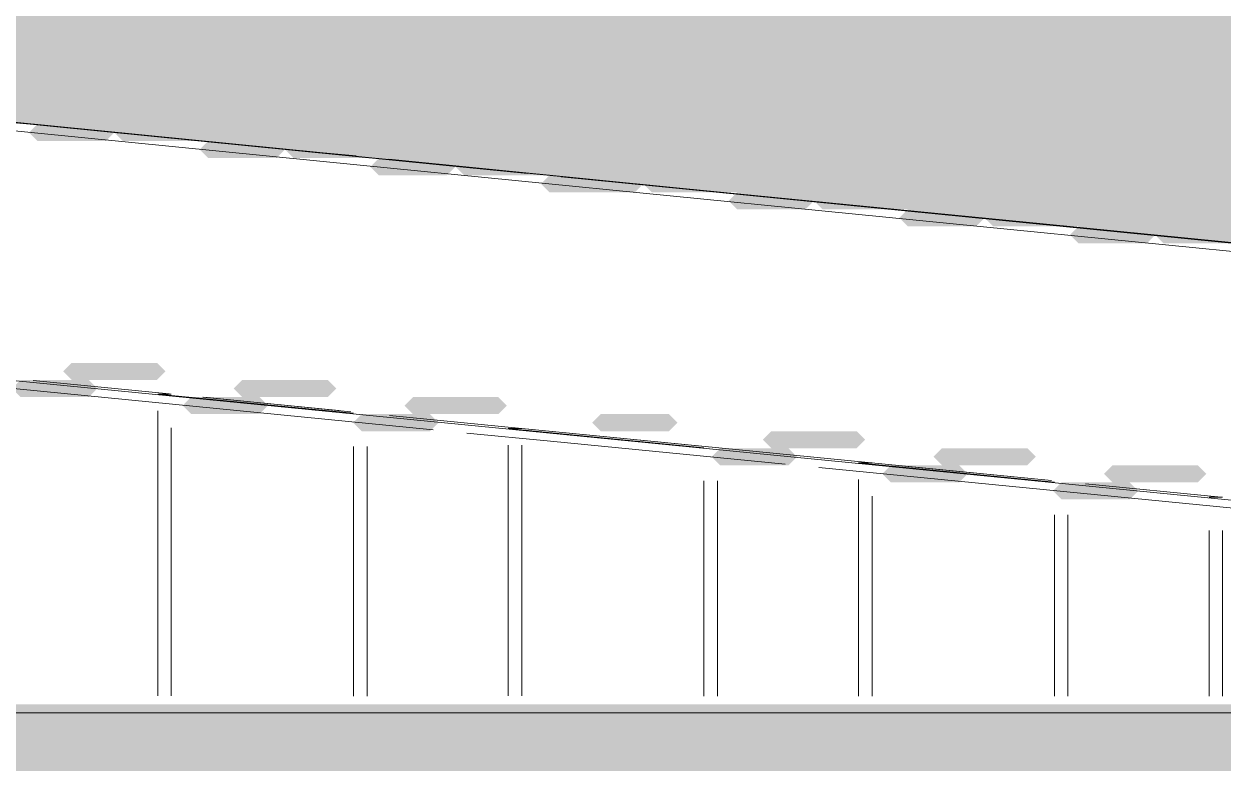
# Model space of a CAD drawing. Header units: millimetres. Extents: x 0 to 84100, y 0 to 59400.
# Drawn here: x 25632 to 26335, y 49362 to 49795 of the extents above; entities that cross this region are included whole.
import ezdxf

# ---------------------------------------------------------------- set-up
doc = ezdxf.new("R2010")
doc.units = ezdxf.units.MM
doc.layers.add('10_見えがかり', color=7, linetype='Continuous', lineweight=13)

msp = doc.modelspace()

# ---------------------------------------------------------------- hatches: boundary and pattern name
at = {"layer": '10_見えがかり', "true_color": 0xbdbdbd}
msp.add_hatch(color=8, dxfattribs=at).paths.add_polyline_path([(21044.92, 50331.57), (21049.92, 50326.57), (21069.92, 50326.57), (21079.92, 50316.57), (21429.92, 50316.57), (21434.92, 50311.57), (21434.92, 50291.57), (21439.92, 50286.57), (21819.92, 50286.57), (21824.92, 50281.57), (21824.92, 50271.57), (21814.92, 50261.57), (21814.92, 50251.57), (21819.92, 50246.57), (22199.92, 50246.57), (22204.92, 50241.57), (22204.92, 50211.57), (22209.92, 50206.57), (22589.92, 50206.57), (22594.92, 50201.57), (22594.92, 50181.57), (22609.92, 50166.57), (22979.92, 50166.57), (22984.92, 50161.57), (22974.92, 50151.57), (22974.92, 50141.57), (22979.92, 50136.57), (23009.92, 50136.57), (23019.92, 50126.57), (23359.92, 50126.57), (23364.92, 50121.57), (23364.92, 50101.57), (23369.92, 50096.57), (23749.92, 50096.57), (23754.92, 50091.57), (23754.92, 50061.57), (23759.92, 50056.57), (24129.92, 50056.57), (24134.92, 50051.57), (24134.92, 50021.57), (24139.92, 50016.57), (24519.92, 50016.57), (24524.92, 50011.57), (24524.92, 49991.57), (24529.92, 49986.57), (24539.92, 49986.57), (24549.92, 49976.57), (24909.92, 49976.57), (24914.92, 49971.57), (24914.92, 49951.57), (24919.92, 49946.57), (24949.92, 49946.57), (24959.92, 49936.57), (25289.92, 49936.57), (25294.92, 49931.57), (25294.92, 49911.57), (25299.92, 49906.57), (25679.92, 49906.57), (25684.92, 49901.57), (25684.92, 49871.57), (25689.92, 49866.57), (26069.92, 49866.57), (26074.92, 49861.57), (26074.92, 49831.57), (26079.92, 49826.57), (26449.92, 49826.57), (26454.92, 49821.57), (26454.92, 49801.57), (26459.92, 49796.57), (26469.92, 49796.57), (26479.92, 49786.57), (26839.92, 49786.57), (26844.92, 49781.57), (26844.92, 49761.57), (26849.92, 49756.57), (26879.92, 49756.57), (26889.92, 49746.57), (27229.92, 49746.57), (27234.92, 49741.57), (27224.92, 49731.57), (27224.92, 49721.57), (27229.92, 49716.57), (27609.92, 49716.57), (27614.92, 49711.57), (27614.92, 49681.57), (27619.92, 49676.57), (27719.92, 49676.57), (27724.92, 49671.57), (27724.92, 49651.57), (27714.92, 49641.57), (27714.92, 49531.57), (27709.92, 49526.57), (27699.92, 49536.57), (27609.92, 49536.57), (27599.92, 49546.57), (27509.92, 49546.57), (27499.92, 49556.57), (27409.92, 49556.57), (27399.92, 49566.57), (27309.92, 49566.57), (27299.92, 49576.57), (27209.92, 49576.57), (27199.92, 49586.57), (27109.92, 49586.57), (27099.92, 49596.57), (27009.92, 49596.57), (26999.92, 49606.57), (26899.92, 49606.57), (26889.92, 49616.57), (26799.92, 49616.57), (26789.92, 49626.57), (26699.92, 49626.57), (26689.92, 49636.57), (26599.92, 49636.57), (26589.92, 49646.57), (26499.92, 49646.57), (26489.92, 49656.57), (26399.92, 49656.57), (26389.92, 49666.57), (26299.92, 49666.57), (26289.92, 49676.57), (26199.92, 49676.57), (26189.92, 49686.57), (26099.92, 49686.57), (26089.92, 49696.57), (25999.92, 49696.57), (25989.92, 49706.57), (25889.92, 49706.57), (25879.92, 49716.57), (25789.92, 49716.57), (25779.92, 49726.57), (25689.92, 49726.57), (25679.92, 49736.57), (25589.92, 49736.57), (25579.92, 49746.57), (25489.92, 49746.57), (25479.92, 49756.57), (25389.92, 49756.57), (25379.92, 49766.57), (25289.92, 49766.57), (25279.92, 49776.57), (25189.92, 49776.57), (25179.92, 49786.57), (25089.92, 49786.57), (25079.92, 49796.57), (24979.92, 49796.57), (24969.92, 49806.57), (24879.92, 49806.57), (24869.92, 49816.57), (24779.92, 49816.57), (24769.92, 49826.57), (24679.92, 49826.57), (24669.92, 49836.57), (24579.92, 49836.57), (24569.92, 49846.57), (24479.92, 49846.57), (24469.92, 49856.57), (24379.92, 49856.57), (24369.92, 49866.57), (24279.92, 49866.57), (24269.92, 49876.57), (24179.92, 49876.57), (24169.92, 49886.57), (24079.92, 49886.57), (24069.92, 49896.57), (23969.92, 49896.57), (23959.92, 49906.57), (23869.92, 49906.57), (23859.92, 49916.57), (23769.92, 49916.57), (23759.92, 49926.57), (23669.92, 49926.57), (23659.92, 49936.57), (23569.92, 49936.57), (23559.92, 49946.57), (23469.92, 49946.57), (23459.92, 49956.57), (23369.92, 49956.57), (23359.92, 49966.57), (23269.92, 49966.57), (23259.92, 49976.57), (23169.92, 49976.57), (23159.92, 49986.57), (23059.92, 49986.57), (23049.92, 49996.57), (22959.92, 49996.57), (22949.92, 50006.57), (22859.92, 50006.57), (22849.92, 50016.57), (22759.92, 50016.57), (22749.92, 50026.57), (22659.92, 50026.57), (22649.92, 50036.57), (22559.92, 50036.57), (22549.92, 50046.57), (22459.92, 50046.57), (22449.92, 50056.57), (22359.92, 50056.57), (22349.92, 50066.57), (22259.92, 50066.57), (22249.92, 50076.57), (22159.92, 50076.57), (22149.92, 50086.57), (22049.92, 50086.57), (22039.92, 50096.57), (21949.92, 50096.57), (21939.92, 50106.57), (21849.92, 50106.57), (21839.92, 50116.57), (21749.92, 50116.57), (21739.92, 50126.57), (21649.92, 50126.57), (21639.92, 50136.57), (21549.92, 50136.57), (21539.92, 50146.57), (21449.92, 50146.57), (21439.92, 50156.57), (21349.92, 50156.57), (21339.92, 50166.57), (21249.92, 50166.57), (21239.92, 50176.57), (21149.92, 50176.57), (21139.92, 50186.57), (21039.92, 50186.57), (21029.92, 50196.57), (20959.92, 50196.57), (20954.92, 50201.57), (20954.92, 50351.57), (20959.92, 50356.57), (21039.92, 50356.57), (21044.92, 50351.57)])
at = {"layer": '10_見えがかり', "true_color": 0xe9dcc4}
for points in [[(25639.92, 49736.57), (25679.92, 49736.57), (25684.92, 49731.57), (25679.92, 49726.57), (25639.92, 49726.57), (25634.92, 49731.57)], [(25739.92, 49726.57), (25779.92, 49726.57), (25784.92, 49721.57), (25779.92, 49716.57), (25739.92, 49716.57), (25734.92, 49721.57)], [(25834.92, 49711.57), (25839.92, 49716.57), (25879.92, 49716.57), (25884.92, 49711.57), (25879.92, 49706.57), (25839.92, 49706.57)], [(25934.92, 49701.57), (25939.92, 49706.57), (25989.92, 49706.57), (25994.92, 49701.57), (25989.92, 49696.57), (25939.92, 49696.57)], [(26049.92, 49696.57), (26089.92, 49696.57), (26094.92, 49691.57), (26089.92, 49686.57), (26049.92, 49686.57), (26044.92, 49691.57)], [(26144.92, 49681.57), (26149.92, 49686.57), (26189.92, 49686.57), (26194.92, 49681.57), (26189.92, 49676.57), (26149.92, 49676.57)], [(26244.92, 49671.57), (26249.92, 49676.57), (26289.92, 49676.57), (26294.92, 49671.57), (26289.92, 49666.57), (26249.92, 49666.57)], [(25654.92, 49591.57), (25659.92, 49596.57), (25709.92, 49596.57), (25714.92, 49591.57), (25709.92, 49586.57), (25659.92, 49586.57)], [(25624.92, 49581.57), (25629.92, 49586.57), (25669.92, 49586.57), (25674.92, 49581.57), (25669.92, 49576.57), (25629.92, 49576.57)], [(25754.92, 49581.57), (25759.92, 49586.57), (25809.92, 49586.57), (25814.92, 49581.57), (25809.92, 49576.57), (25759.92, 49576.57)], [(25729.92, 49576.57), (25769.92, 49576.57), (25774.92, 49571.57), (25769.92, 49566.57), (25729.92, 49566.57), (25724.92, 49571.57)], [(25854.92, 49571.57), (25859.92, 49576.57), (25909.92, 49576.57), (25914.92, 49571.57), (25909.92, 49566.57), (25859.92, 49566.57)], [(25829.92, 49566.57), (25869.92, 49566.57), (25874.92, 49561.57), (25869.92, 49556.57), (25829.92, 49556.57), (25824.92, 49561.57)], [(25969.92, 49566.57), (26009.92, 49566.57), (26014.92, 49561.57), (26009.92, 49556.57), (25969.92, 49556.57), (25964.92, 49561.57)], [(26064.92, 49551.57), (26069.92, 49556.57), (26119.92, 49556.57), (26124.92, 49551.57), (26119.92, 49546.57), (26069.92, 49546.57)], [(26039.92, 49546.57), (26079.92, 49546.57), (26084.92, 49541.57), (26079.92, 49536.57), (26039.92, 49536.57), (26034.92, 49541.57)], [(26164.92, 49541.57), (26169.92, 49546.57), (26219.92, 49546.57), (26224.92, 49541.57), (26219.92, 49536.57), (26169.92, 49536.57)], [(26139.92, 49536.57), (26179.92, 49536.57), (26184.92, 49531.57), (26179.92, 49526.57), (26139.92, 49526.57), (26134.92, 49531.57)], [(26264.92, 49531.57), (26269.92, 49536.57), (26319.92, 49536.57), (26324.92, 49531.57), (26319.92, 49526.57), (26269.92, 49526.57)], [(26234.92, 49521.57), (26239.92, 49526.57), (26279.92, 49526.57), (26284.92, 49521.57), (26279.92, 49516.57), (26239.92, 49516.57)], [(26774.92, 49391.57), (26774.92, 49341.57), (26774.92, 49331.57), (26769.92, 49326.57), (19289.92, 49326.57), (19284.92, 49331.57), (19284.92, 49391.57), (19289.92, 49396.57), (26769.92, 49396.57)]]:
    msp.add_hatch(color=8, dxfattribs=at).paths.add_polyline_path(points)

# ---------------------------------------------------------------- linework, layer by layer
at = {"layer": '10_見えがかり'}
for points in [[(25828.88, 49712.55), (25283.77, 49766.51)], [(25877.45, 49712.55), (25332.33, 49766.51)], [(25595.4, 49740.63), (25806.34, 49719.76)], [(25596.44, 49740.63), (25807.38, 49719.76)], [(25806.34, 49719.76), (26017.29, 49698.88)], [(25807.38, 49719.76), (25826.56, 49717.86)], [(25845.74, 49715.96), (26018.33, 49698.88)], [(26373.99, 49658.58), (25828.88, 49712.55)], [(25927, 49707.64), (25877.45, 49712.55)], [(26422.56, 49658.58), (25946.83, 49705.68)], [(26017.29, 49698.88), (26228.24, 49678)], [(26018.33, 49698.88), (26229.28, 49678)], [(26228.24, 49678), (26439.19, 49657.13)], [(26229.28, 49678), (26440.23, 49657.13)], [(25988.01, 49550.66), (25437.84, 49604.62)], [(25871.78, 49557.4), (25488.63, 49594.98)], [(25637.38, 49586.21), (25716.94, 49578.41)], [(25825.08, 49567.03), (25710.36, 49578.28)], [(25710.36, 49578.28), (25718.27, 49578.28)], [(25736.83, 49576.46), (25816.38, 49568.66)], [(25823.43, 49567.96), (25737.39, 49576.4)], [(25710.36, 49568.45), (25710.36, 49401.4)], [(25846.22, 49565.73), (26234.06, 49527.69)], [(25718.27, 49401.4), (25718.27, 49558.62)], [(25940.55, 49550.66), (25891.43, 49555.47)], [(26030.43, 49546.89), (25915.71, 49558.14)], [(25915.71, 49558.14), (25923.62, 49558.14)], [(26028.78, 49547.82), (25923.62, 49558.14)], [(25825.08, 49547.53), (25825.08, 49401.32)], [(25832.99, 49547.53), (25832.99, 49401.32)], [(25915.71, 49548.34), (25915.71, 49401.37)], [(25923.62, 49401.37), (25923.62, 49548.34)], [(26078.09, 49537.17), (25940.55, 49550.66)], [(26538.18, 49496.69), (25988.01, 49550.66)], [(26235.78, 49526.75), (26121.06, 49538)], [(26121.06, 49538), (26128.97, 49538)], [(26382.65, 49507.29), (26097.74, 49535.24)], [(26234.13, 49527.68), (26148.09, 49536.12)], [(26030.43, 49527.47), (26030.43, 49401.28)], [(26038.34, 49527.47), (26038.34, 49401.28)], [(26121.06, 49528.24), (26121.06, 49401.33)], [(26253.95, 49525.74), (26333.51, 49517.94)], [(26128.97, 49401.33), (26128.97, 49518.47)], [(26326.41, 49517.86), (26334.32, 49517.86)], [(26235.78, 49507.44), (26235.78, 49401.22)], [(26243.69, 49507.44), (26243.69, 49401.22)], [(26326.41, 49498.43), (26326.41, 49401.28)], [(26334.32, 49401.28), (26334.32, 49498.43)], [(19282.06, 49391.57), (26714.51, 49391.57)]]:
    msp.add_lwpolyline(points, dxfattribs=at)

doc.saveas('drawing.dxf')
